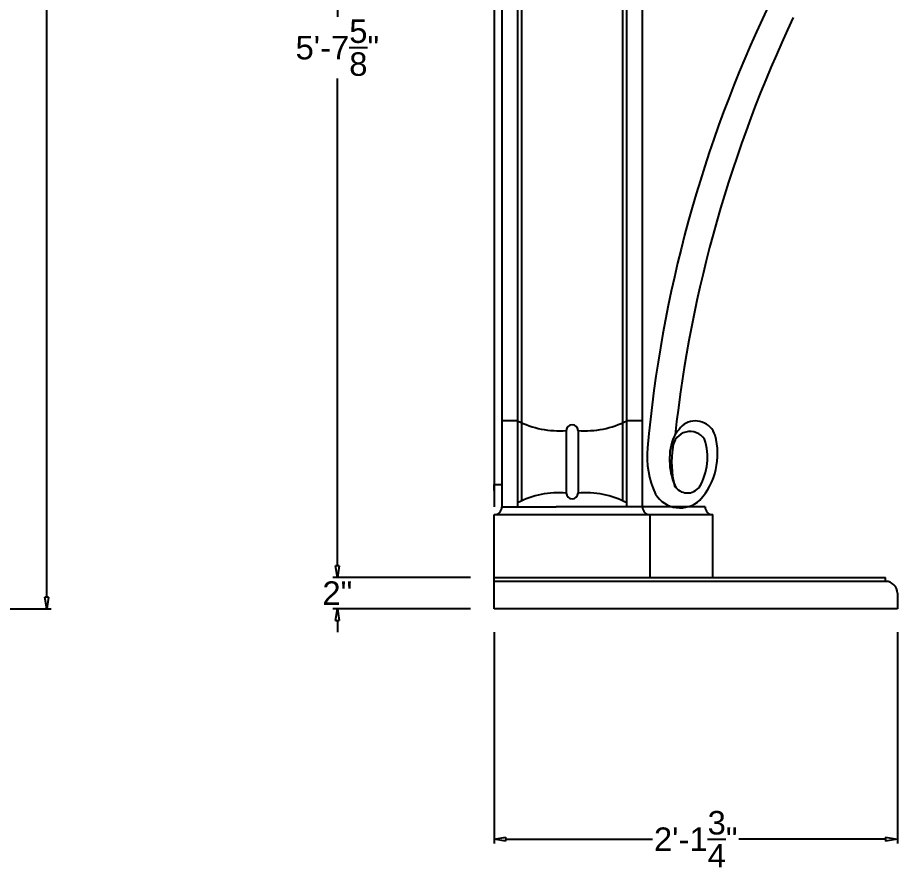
# Model space of a CAD drawing. Header units: millimetres. Extents: x 1155 to 2227, y 540 to 1342.
# Drawn here: x 1508 to 1564.1, y 1052.8 to 1107 of the extents above; entities that cross this region are included whole.
import ezdxf

# ---------------------------------------------------------------- set-up
doc = ezdxf.new("R2010")
doc.units = ezdxf.units.MM
doc.layers.add('dimension', color=4, linetype='Continuous')
doc.styles.get("Standard").update_dxf_attribs({"font": 'arial.ttf'})
doc.dimstyles.new('25', dxfattribs={"dimscale": 1.5, "dimtxt": 1, "dimasz": 0.5, "dimexe": 0.1875, "dimexo": 1, "dimgap": 0.125, "dimtad": 0, "dimtih": 1, "dimtoh": 1, "dimdec": 4, "dimzin": 4, "dimdsep": 46, "dimlunit": 4, "dimtxsty": 'Standard', "dimblk1": 'CLOSEDBLANK', "dimblk2": 'CLOSEDBLANK', "dimsah": 1, "dimcen": -1, "dimclrd": 256, "dimclre": 256, "dimclrt": 256, "dimadec": 0, "dimazin": 0, "dimtfac": 1, "dimtdec": 4, "dimtofl": 0, "dimtmove": 0, "dimatfit": 3, "dimldrblk": 'CLOSEDBLANK', "dimfxl": 1, "dimtolj": 1, "dimtzin": 4, "dimarcsym": 0})

# ---------------------------------------------------------------- blocks, each defined once
blk = doc.blocks.new('_CLOSEDBLANK')
at = {"color": 0, "linetype": 'ByBlock'}
for p, q in [((-1, 0.167), (0, 0)), ((-1, 0.167), (-1, -0.167)), ((0, 0), (-1, -0.167))]:
    blk.add_line(p, q, dxfattribs=at)
blk = doc.blocks.new('*D276')
at = {"layer": 'Defpoints', "color": 0, "transparency": 16777216}
for p in [(1538.399, 1138.945), (1528.396, 1071.306), (1538.399, 1071.306)]:
    blk.add_point(p, dxfattribs=at)
at = {"layer": 'dimension', "lineweight": -2, "transparency": 16777216}
for p, q in [((1536.899, 1138.945), (1528.115, 1138.945)), ((1528.396, 1138.195), (1528.396, 1107.094)), ((1528.396, 1072.056), (1528.396, 1103.156)), ((1536.899, 1071.306), (1528.115, 1071.306))]:
    blk.add_line(p, q, dxfattribs=at)
at = {"layer": 'dimension', "lineweight": -2, "transparency": 16777216, "xscale": 0.75, "yscale": 0.75, "zscale": 0.75}
for p, rotation in [((1528.396, 1138.945), 90), ((1528.396, 1071.306), 270)]:
    blk.add_blockref('_CLOSEDBLANK', p, dxfattribs=dict(at, rotation=rotation))
at = {"layer": 'dimension', "transparency": 16777216, "insert": (1528.396, 1105.125), "char_height": 1.5, "attachment_point": 5}
blk.add_mtext('\\A1;5\'-7{\\H1.000000x;\\S5/8;}"', dxfattribs=at)
blk = doc.blocks.new('*D277')
at = {"layer": 'Defpoints', "color": 0, "transparency": 16777216}
for p in [(1538.399, 1071.306), (1528.396, 1069.305), (1538.399, 1069.305)]:
    blk.add_point(p, dxfattribs=at)
at = {"layer": 'dimension', "lineweight": -2, "transparency": 16777216}
for p, q in [((1528.396, 1072.056), (1528.396, 1072.806)), ((1536.899, 1071.306), (1528.115, 1071.306)), ((1536.899, 1069.305), (1528.115, 1069.305)), ((1528.396, 1068.555), (1528.396, 1067.805))]:
    blk.add_line(p, q, dxfattribs=at)
at = {"layer": 'dimension', "lineweight": -2, "transparency": 16777216, "xscale": 0.75, "yscale": 0.75, "zscale": 0.75}
for p, rotation in [((1528.396, 1071.306), 270), ((1528.396, 1069.305), 90)]:
    blk.add_blockref('_CLOSEDBLANK', p, dxfattribs=dict(at, rotation=rotation))
at = {"layer": 'dimension', "transparency": 16777216, "insert": (1528.396, 1070.306), "char_height": 1.5, "attachment_point": 5}
blk.add_mtext('\\A1;2"', dxfattribs=at)
blk = doc.blocks.new('*D278')
at = {"layer": 'Defpoints', "color": 0, "transparency": 16777216}
for p in [(1538.399, 1069.305), (1564.149, 1069.305), (1564.149, 1054.595)]:
    blk.add_point(p, dxfattribs=at)
at = {"layer": 'dimension', "lineweight": -2, "transparency": 16777216}
for p, q in [((1538.399, 1067.805), (1538.399, 1054.314)), ((1564.149, 1067.805), (1564.149, 1054.314)), ((1539.149, 1054.595), (1548.512, 1054.595)), ((1563.399, 1054.595), (1554.037, 1054.595))]:
    blk.add_line(p, q, dxfattribs=at)
at = {"layer": 'dimension', "lineweight": -2, "transparency": 16777216, "xscale": 0.75, "yscale": 0.75, "zscale": 0.75, "rotation": 180}
blk.add_blockref('_CLOSEDBLANK', (1538.399, 1054.595), dxfattribs=at)
at = {"layer": 'dimension', "lineweight": -2, "transparency": 16777216, "xscale": 0.75, "yscale": 0.75, "zscale": 0.75}
blk.add_blockref('_CLOSEDBLANK', (1564.149, 1054.595), dxfattribs=at)
at = {"layer": 'dimension', "transparency": 16777216, "insert": (1551.274, 1054.595), "char_height": 1.5, "attachment_point": 5}
blk.add_mtext('\\A1;2\'-1{\\H1.000000x;\\S3/4;}"', dxfattribs=at)
blk = doc.blocks.new('*D286')
at = {"layer": 'Defpoints', "color": 0, "transparency": 16777216}
for p in [(1498.921, 1298.305), (1498.524, 1069.305), (1509.842, 1069.305)]:
    blk.add_point(p, dxfattribs=at)
at = {"layer": 'dimension', "lineweight": -2, "transparency": 16777216}
for p, q in [((1500.421, 1298.305), (1510.123, 1298.305)), ((1509.842, 1297.555), (1509.842, 1184.759)), ((1509.842, 1070.055), (1509.842, 1182.852)), ((1500.024, 1069.305), (1510.123, 1069.305))]:
    blk.add_line(p, q, dxfattribs=at)
at = {"layer": 'dimension', "lineweight": -2, "transparency": 16777216, "xscale": 0.75, "yscale": 0.75, "zscale": 0.75}
for p, rotation in [((1509.842, 1298.305), 90), ((1509.842, 1069.305), 270)]:
    blk.add_blockref('_CLOSEDBLANK', p, dxfattribs=dict(at, rotation=rotation))
at = {"layer": 'dimension', "transparency": 16777216, "insert": (1509.842, 1183.805), "char_height": 1.5, "attachment_point": 5}
blk.add_mtext('\\A1;19\'-1"', dxfattribs=at)

msp = doc.modelspace()

# ---------------------------------------------------------------- linework, layer by layer
at = {"color": 0}
for p, q in [((1538.39947, 1138.94461), (1538.39947, 1075.80581)), ((1538.89947, 1119.30549), (1538.89947, 1075.80581)), ((1539.89947, 1119.30549), (1539.89947, 1075.80581)), ((1540.14947, 1119.30549), (1540.14947, 1076.19001)), ((1546.62442, 1076.19001), (1546.62442, 1119.30549)), ((1546.87442, 1075.80581), (1546.87442, 1119.30549)), ((1547.87442, 1075.80581), (1547.87442, 1119.30549)), ((1539.89947, 1081.30581), (1538.89947, 1081.30581)), ((1547.87442, 1081.30581), (1546.87442, 1081.30581)), ((1543.01195, 1080.68081), (1543.01195, 1076.69332)), ((1543.76195, 1080.68081), (1543.76195, 1076.69332)), ((1547.87442, 1075.80581), (1547.87442, 1079.80581)), ((1538.39947, 1076.85316), (1538.39947, 1077.22816)), ((1538.39947, 1077.22816), (1538.89947, 1077.22816)), ((1538.87442, 1075.80581), (1542.37442, 1075.80581)), ((1550.87442, 1075.80581), (1542.37442, 1075.80581)), ((1551.87442, 1075.80581), (1547.87442, 1075.80581)), ((1538.39947, 1069.30549), (1538.39947, 1075.30581)), ((1552.37442, 1075.30581), (1538.39947, 1075.30581)), ((1548.37442, 1071.30581), (1548.37442, 1075.30581)), ((1552.37442, 1071.30581), (1552.37442, 1075.30581)), ((1538.39947, 1071.30581), (1563.39947, 1071.30581)), ((1563.39947, 1071.05549), (1563.39947, 1071.30549)), ((1563.39947, 1071.05549), (1538.39947, 1071.05549)), ((1564.14947, 1070.30549), (1564.14947, 1069.30549)), ((1564.14947, 1069.30549), (1538.39947, 1069.30549))]:
    msp.add_line(p, q, dxfattribs=at)
for centre, radius, start, end in [((1630.36679, 1072.24707), 82.49511, 154.473754, 174.903001), ((1632.98871, 1071.2683), 83.53325, 154.642908, 173.722807), ((1542.56079, 1086.49655), 5.83322, 242.855611, 274.435862), ((1544.21311, 1086.49655), 5.83322, 265.564138, 297.144389), ((1551.2504, 1079.97644), 1.31942, 17.751863, 123.282147), ((1543.38695, 1080.68081), 0.375, 90, 180), ((1543.38695, 1080.68081), 0.375, 90, 180), ((1543.38695, 1080.68081), 0.375, 90, 180), ((1543.38695, 1080.68081), 0.375, 0, 90), ((1543.38695, 1080.68081), 0.375, 0, 90), ((1543.38695, 1080.68081), 0.375, 0, 90), ((1552.49239, 1078.8471), 2.97467, 131.370423, 154.689943), ((1550.91184, 1079.50959), 1.11136, 33.446537, 174.62595), ((1553.80016, 1078.83277), 4.1987, 162.163785, 205.765858), ((1548.37702, 1078.95535), 3.65347, 329.282691, 18.624323), ((1548.29323, 1079.18613), 4.37929, 317.846143, 15.802762), ((1553.72069, 1079.01893), 5.55084, 174.239001, 205.544224), ((1556.16167, 1078.68151), 6.42429, 171.656888, 193.681182), ((1542.56079, 1070.87757), 5.83322, 85.564138, 117.144389), ((1543.38695, 1076.69332), 0.375, 180, 270), ((1543.38695, 1076.69332), 0.375, 180, 270), ((1543.38695, 1076.69332), 0.375, 180, 270), ((1543.38695, 1076.69332), 0.375, 270, 0), ((1543.38695, 1076.69332), 0.375, 270, 0), ((1543.38695, 1076.69332), 0.375, 270, 0), ((1544.21311, 1070.87757), 5.83322, 62.855611, 94.435862), ((1550.74304, 1077.65754), 0.96098, 211.039109, 323.738206), ((1550.27867, 1077.57648), 1.83241, 211.268762, 313.490388), ((1538.39947, 1075.80581), 0.5, 270, 0), ((1548.37442, 1075.80581), 0.5, 180, 270), ((1552.37442, 1075.80581), 0.5, 180, 270), ((1563.39947, 1070.30549), 0.75, 0, 90)]:
    msp.add_arc(centre, radius, start, end, dxfattribs=at)

# ---------------------------------------------------------------- dimensions: what is measured, and where the dimension line sits
at = {"layer": 'dimension'}
for base, p1, p2, angle, picture, middle in [((1509.84174, 1069.30549), (1498.92067, 1298.30549), (1498.524, 1069.30549), 90, '*D286', (1509.84174, 1183.80549)), ((1528.39633, 1071.30581), (1538.39947, 1138.94461), (1538.39947, 1071.30581), 90, '*D276', (1528.39633, 1105.12521)), ((1528.39633, 1069.30549), (1538.39947, 1071.30581), (1538.39947, 1069.30549), 90, '*D277', (1528.39633, 1070.30565)), ((1564.14947, 1054.59505), (1538.39947, 1069.30549), (1564.14947, 1069.30549), 180, '*D278', (1551.27447, 1054.59505))]:
    dim = msp.add_linear_dim(base=base, p1=p1, p2=p2, angle=angle, dimstyle='25', dxfattribs=at)
    dim.commit()
    dim.dimension.update_dxf_attribs({"geometry": picture, "text_midpoint": middle})

doc.saveas('drawing.dxf')
